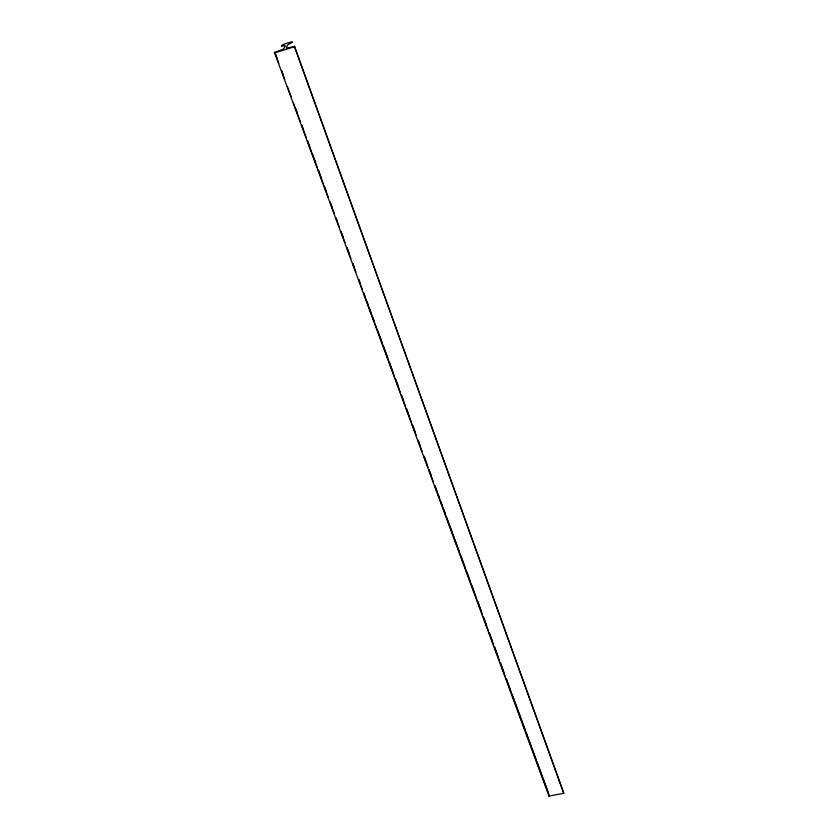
<?xml version="1.0" encoding="UTF-8"?>
<svg xmlns="http://www.w3.org/2000/svg" width="838" height="838" viewBox="0 0 838 838"><rect width="100%" height="100%" fill="white"/><g stroke="black" fill="none" stroke-linecap="round" stroke-linejoin="round"><path stroke-width="1.26" d="M274.497 52.522L548.995 796.1L563.723 793.303L294.536 46.32L287.706 47.934A2.43 0.534 -20 0 1 286.46 47.85A53.098 11.711 -19.6 0 1 287.968 44.676L292.598 42.172A2.923 0.639 -20 0 0 290.273 42.246L284.805 43.943A2.923 0.639 -20 0 0 281.757 45.535L281.463 46.132M274.634 52.427L281.861 49.746A2.42 0.534 -20.1 0 0 283.653 48.709A52.302 11.365 -20.4 0 0 285.182 45.545L281.516 46.174M274.277 52.962L294.337 46.76M563.513 792.381L294.348 46.331M274.885 52.333L277.158 58.471M281.694 70.748L283.055 74.435M295.751 108.814L297.102 112.491M301.638 124.768L303 128.455M307.536 140.732L309.798 146.87M312.522 154.234L315.696 162.823M318.419 170.198L321.593 178.787M324.316 186.151L326.579 192.29M330.203 202.115L332.476 208.253M336.101 218.069L337.463 221.756M341.087 231.581L343.36 237.72M346.984 247.535L349.247 253.673M352.882 263.499L354.244 267.175M358.769 279.452L360.131 283.139M363.765 292.965L365.117 296.642M366.939 301.554L368.291 305.242M369.652 308.918L371.014 312.605M372.826 317.518L374.188 321.195M377.812 331.02L381.898 342.072M383.71 346.984L387.795 358.025M389.607 362.938L392.781 371.538M395.505 378.902L398.679 387.491M401.392 394.855L403.665 400.993M406.388 408.368L409.562 416.957M412.275 424.321L415.449 432.921M418.172 440.285L420.435 446.424M424.07 456.239L426.783 463.613M429.056 469.751L431.319 475.89M434.953 485.705L437.216 491.843M438.127 494.305L439.479 497.982M440.84 501.669L442.202 505.345M443.113 507.807L445.376 513.945M446.738 517.633L448.1 521.309M449 523.771L453.997 537.273M454.898 539.724L458.983 550.775M460.795 555.688L464.87 566.739M466.693 571.642L469.867 580.242M471.679 585.154L475.754 596.195M477.576 601.108L481.651 612.159M483.463 617.072L486.637 625.661M489.361 633.025L492.535 641.625M497.971 656.353L494.347 646.538L499.228 660.082M503.868 672.317L500.244 662.491L505.115 676.046M510.667 690.732L506.142 678.455L549.11 795.126M512.028 694.409L525.185 730.013M526.086 732.475L531.072 745.977M531.983 748.428L536.058 759.479M536.969 761.941L541.956 775.443M542.867 777.894L547.853 791.397M274.738 52.396L278.824 63.437M281.547 70.801L284.721 79.401M287.434 86.764L291.069 96.59M293.331 102.728L300.591 122.369M301.502 124.82L306.488 138.322M307.389 140.784L317.372 167.789M318.272 170.25L323.269 183.752M324.17 186.204L328.255 197.255M330.067 202.168L334.153 213.219M335.965 218.121L339.139 226.721M340.951 231.634L345.036 242.674M346.848 247.587L350.933 258.638M352.746 263.551L355.92 272.141M358.643 279.504L362.267 289.33M363.629 293.007L394.468 376.492M395.368 378.944L400.365 392.456M401.266 394.908L405.351 405.959M406.252 408.41L411.249 421.912M412.149 424.374L416.235 435.425M418.047 440.327L422.132 451.378M423.944 456.291L428.019 467.342M428.93 469.793L433.466 482.07M434.828 485.757L482.447 614.663M483.348 617.114L488.345 630.616M489.245 633.078L493.331 644.118M563.681 792.476L563.723 793.303M548.953 795.272L548.995 796.1M559.292 781.76A2.074 1.498 -19.8 0 1 559.784 782.545"/></g></svg>
